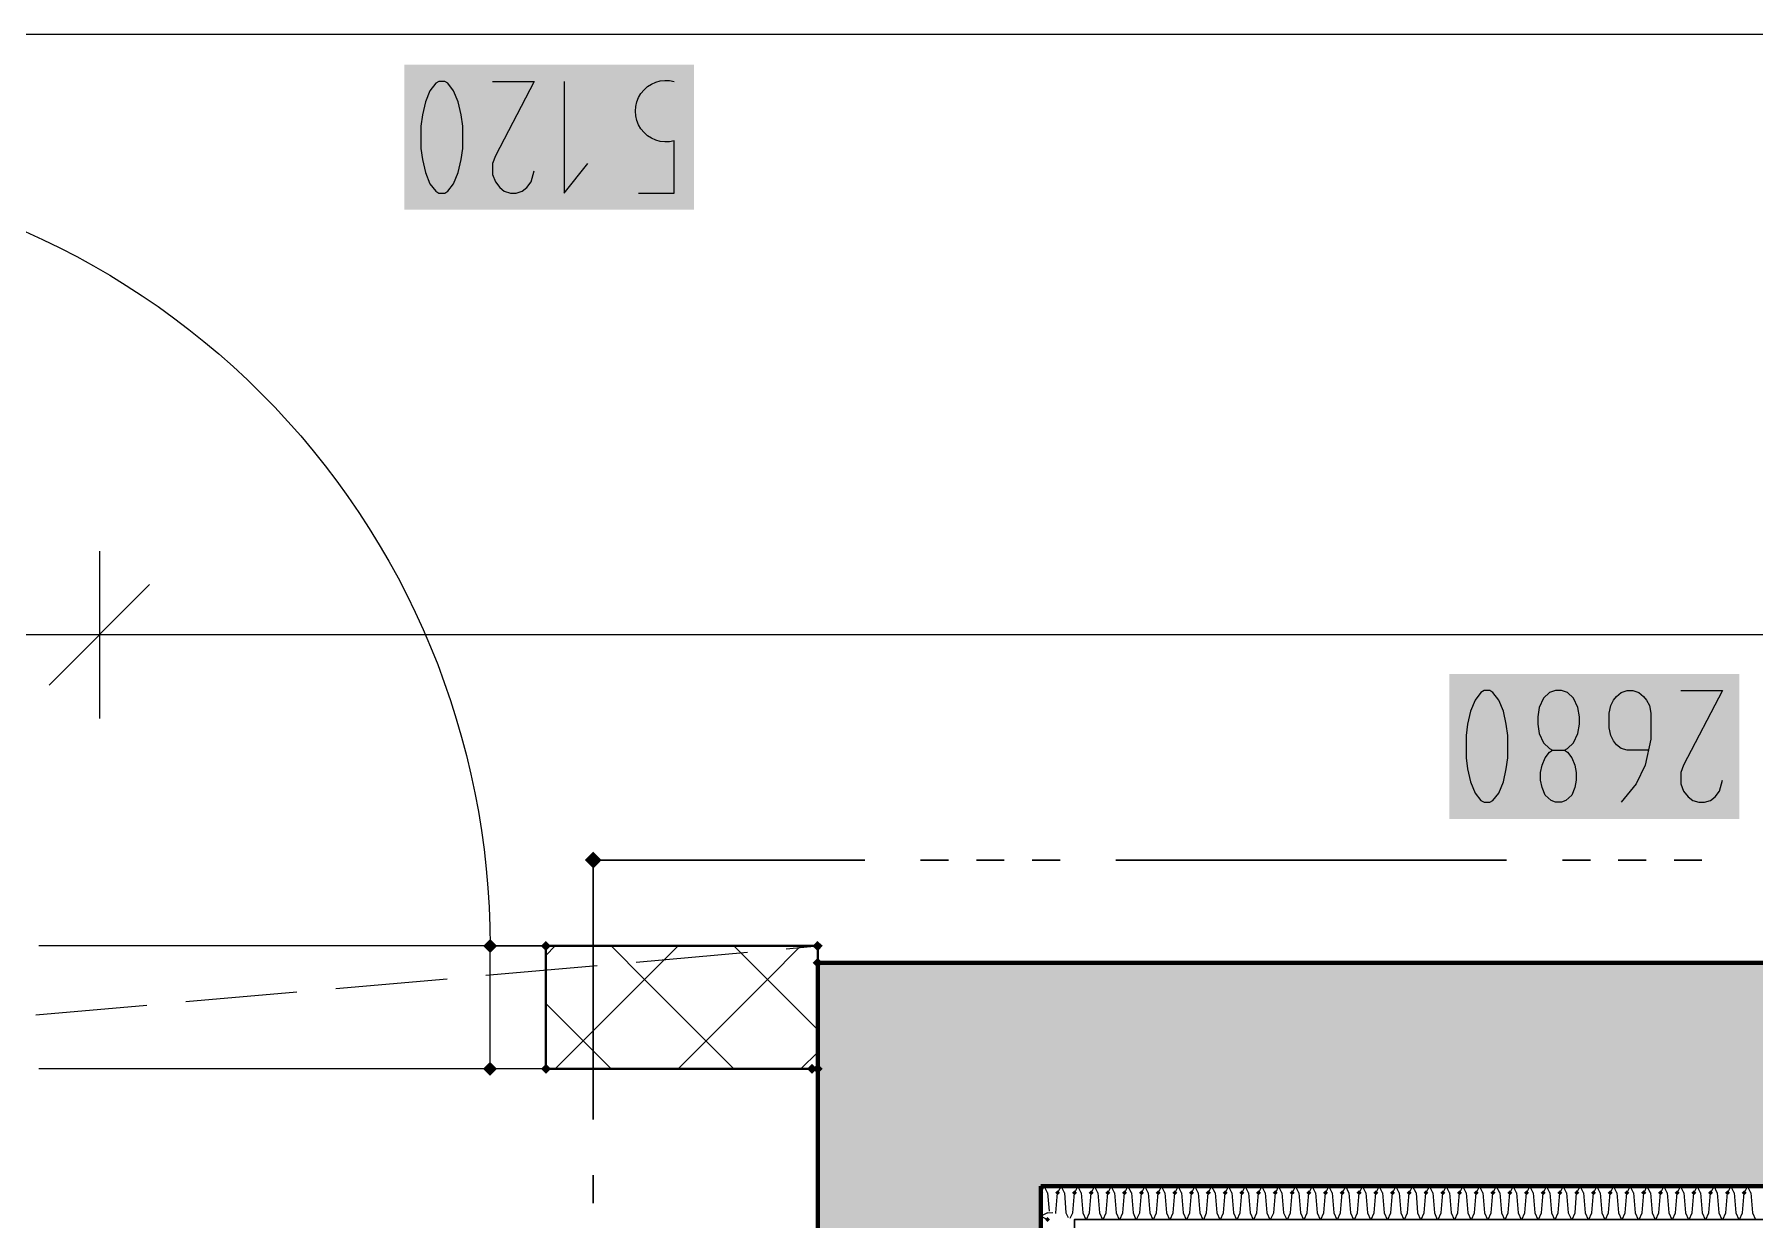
# Model space of a CAD drawing. Header units: millimetres. Extents: x 0 to 594, y 0 to 420.
# Drawn here: x 101.4 to 116.98, y 218.82 to 229.55 of the extents above; entities that cross this region are included whole.
import ezdxf

# ---------------------------------------------------------------- set-up
doc = ezdxf.new("R2010")
doc.units = ezdxf.units.MM
doc.header["$LTSCALE"] = 8
for name, color, linetype in [('PDF_Dvere', 7, 'Continuous'), ('PDF_Koty delkove', 7, 'Continuous'), ('PDF_Pozarni useky', 7, 'Continuous'), ('PDF_Preklady', 7, 'Continuous'), ('PDF_Pricky zdene', 7, 'Continuous'), ('PDF_Steny obvodove nosne', 7, 'Continuous'), ('PDF_Steny sendvic', 7, 'Continuous')]:
    doc.layers.add(name, color=color, linetype=linetype)

msp = doc.modelspace()

# ---------------------------------------------------------------- linework, layer by layer
at = {"layer": 'PDF_Dvere', "lineweight": 25}
msp.add_lwpolyline([(98.455, 221.301), (98.455, 228.377, -0.414214), (105.531, 221.301), (105.083, 221.301)], format="xyb", dxfattribs=at)
for points in [[(101.696, 221.301), (101.645, 221.301)], [(102.96, 221.301), (101.949, 221.301)], [(103.263, 221.301), (103.212, 221.301)], [(104.527, 221.301), (103.516, 221.301)], [(104.83, 221.301), (104.779, 221.301)], [(101.696, 220.189), (101.645, 220.189)], [(102.96, 220.189), (101.949, 220.189)], [(103.263, 220.189), (103.212, 220.189)], [(104.527, 220.189), (103.516, 220.189)], [(104.83, 220.189), (104.779, 220.189)], [(105.531, 220.189), (105.083, 220.189)]]:
    msp.add_lwpolyline(points, dxfattribs=at)
msp.add_lwpolyline([(106.037, 220.189), (105.531, 220.189), (105.531, 221.301), (106.037, 221.301)], close=True, dxfattribs=at)
at = {"layer": 'PDF_Dvere', "lineweight": 25, "transparency": 33554559}
for points in [[(105.595, 221.301), (105.531, 221.237), (105.531, 221.364), (105.468, 221.301)], [(105.595, 220.189), (105.531, 220.125), (105.531, 220.252), (105.468, 220.189)]]:
    msp.add_solid(points, dxfattribs=at)
at = {"layer": 'PDF_Koty delkove', "lineweight": 18}
for points in [[(154.734, 229.554), (152.98, 229.554), (151.514, 229.554), (131.8, 229.554), (129.797, 229.554), (129.071, 229.554), (77.309, 229.554), (73.569, 229.554)], [(104.904, 228.724), (104.904, 228.522), (104.918, 228.422), (104.945, 228.303), (104.986, 228.202), (105.039, 228.135), (105.067, 228.118), (105.12, 228.118), (105.148, 228.135), (105.201, 228.202), (105.242, 228.303), (105.269, 228.422), (105.283, 228.522), (105.283, 228.724), (105.269, 228.825), (105.242, 228.943), (105.201, 229.044), (105.148, 229.112), (105.12, 229.129), (105.067, 229.129), (105.039, 229.112), (104.986, 229.044), (104.945, 228.943), (104.918, 228.825)], [(105.553, 229.129), (105.931, 229.129), (105.579, 228.455), (105.553, 228.387), (105.553, 228.286), (105.579, 228.22), (105.62, 228.169), (105.66, 228.135), (105.715, 228.118), (105.768, 228.118), (105.822, 228.135), (105.863, 228.169), (105.903, 228.22), (105.931, 228.32)], [(106.201, 229.129), (106.201, 228.118), (106.416, 228.387)], [(104.918, 228.825), (104.904, 228.724)], [(101.993, 224.876), (101.993, 224.118), (101.993, 223.36)], [(102.448, 224.573), (101.538, 223.663)], [(129.071, 224.118), (116.922, 224.118), (101.993, 224.118), (82.87, 224.118), (77.309, 224.118)], [(114.749, 223.005), (114.749, 223.207), (114.735, 223.308), (114.708, 223.427), (114.667, 223.528), (114.614, 223.596), (114.586, 223.613), (114.533, 223.613), (114.505, 223.596), (114.452, 223.528), (114.411, 223.427), (114.384, 223.308), (114.371, 223.207)], [(115.019, 223.308), (115.032, 223.225), (115.072, 223.141), (115.126, 223.09), (115.153, 223.073), (115.262, 223.073), (115.288, 223.09), (115.343, 223.141), (115.383, 223.225), (115.397, 223.308), (115.397, 223.376), (115.383, 223.46), (115.343, 223.545), (115.288, 223.596), (115.234, 223.613), (115.181, 223.613), (115.126, 223.596), (115.072, 223.545), (115.032, 223.46), (115.019, 223.376)], [(116.017, 223.073), (115.829, 223.073), (115.774, 223.09), (115.734, 223.123), (115.707, 223.158), (115.68, 223.207), (115.667, 223.275), (115.667, 223.41), (115.68, 223.477), (115.707, 223.528), (115.734, 223.561), (115.774, 223.596), (115.829, 223.613), (115.882, 223.613), (115.936, 223.596), (115.977, 223.561), (116.004, 223.528), (116.031, 223.477), (116.045, 223.41), (116.045, 223.174), (115.991, 222.938), (115.91, 222.77), (115.774, 222.602)], [(116.315, 223.613), (116.693, 223.613), (116.341, 222.938), (116.315, 222.871), (116.315, 222.77), (116.341, 222.703), (116.382, 222.652), (116.423, 222.618), (116.477, 222.602), (116.53, 222.602), (116.584, 222.618), (116.625, 222.652), (116.666, 222.703), (116.693, 222.803)], [(115.019, 223.376), (115.019, 223.308)], [(114.371, 223.207), (114.371, 223.005), (114.384, 222.905), (114.411, 222.787), (114.452, 222.686), (114.505, 222.618), (114.533, 222.602), (114.586, 222.602), (114.614, 222.618), (114.667, 222.686), (114.708, 222.787), (114.735, 222.905), (114.749, 223.005)], [(115.262, 223.073), (115.288, 223.056), (115.329, 223.005), (115.356, 222.938), (115.369, 222.871), (115.369, 222.803), (115.356, 222.736), (115.329, 222.668), (115.275, 222.618), (115.234, 222.602), (115.181, 222.602), (115.14, 222.618), (115.086, 222.668), (115.059, 222.736), (115.045, 222.803), (115.045, 222.871), (115.059, 222.938), (115.086, 223.005), (115.126, 223.056), (115.153, 223.073)]]:
    msp.add_lwpolyline(points, dxfattribs=at)
msp.add_lwpolyline([(106.875, 228.118), (107.199, 228.118), (107.199, 228.59, -1.306892), (107.199, 229.129)], format="xyb", dxfattribs=at)
at = {"layer": 'PDF_Koty delkove', "color": 7, "lineweight": 18, "true_color": 0xffffff, "transparency": 33554559}
for points in [[(107.379, 229.281), (104.753, 229.281), (107.379, 227.967), (104.753, 227.967)], [(116.845, 223.764), (114.219, 223.764), (116.845, 222.45), (114.219, 222.45)]]:
    msp.add_solid(points, dxfattribs=at)
at = {"layer": 'PDF_Pozarni useky', "lineweight": 30}
for points in [[(106.466, 219.731), (106.466, 222.079)], [(108.924, 222.079), (106.466, 222.079)], [(109.682, 222.079), (109.43, 222.079)], [(110.188, 222.079), (109.935, 222.079)], [(110.693, 222.079), (110.441, 222.079)], [(114.737, 222.079), (111.199, 222.079)], [(115.496, 222.079), (115.243, 222.079)], [(116.001, 222.079), (115.748, 222.079)], [(116.506, 222.079), (116.254, 222.079)], [(106.466, 218.973), (106.466, 219.226)]]:
    msp.add_lwpolyline(points, dxfattribs=at)
at = {"layer": 'PDF_Pozarni useky', "lineweight": 30, "transparency": 33554559}
for points in [[(106.466, 222.003), (106.39, 222.079), (106.541, 222.079), (106.466, 222.155)], [(106.541, 222.079), (106.466, 222.003), (106.466, 222.155), (106.39, 222.079)]]:
    msp.add_solid(points, dxfattribs=at)
at = {"layer": 'PDF_Preklady', "lineweight": 18}
for points in [[(102.454, 221.301), (101.443, 221.301)], [(103.819, 221.301), (102.808, 221.301)], [(105.184, 221.301), (104.173, 221.301)], [(106.037, 221.301), (105.538, 221.301)], [(106.548, 221.301), (106.037, 221.301)], [(106.854, 221.156), (107.861, 221.245)], [(107.913, 221.301), (106.902, 221.301)], [(108.213, 221.276), (108.498, 221.301)], [(108.498, 221.301), (108.267, 221.301)], [(108.498, 221.149), (108.498, 221.301)], [(105.494, 221.036), (106.501, 221.125)], [(108.498, 220.439), (108.498, 221.149)], [(104.135, 220.917), (105.142, 221.005)], [(101.416, 220.677), (102.423, 220.766)], [(102.775, 220.797), (103.782, 220.886)], [(102.454, 220.189), (101.443, 220.189)], [(103.819, 220.189), (102.808, 220.189)], [(105.184, 220.189), (104.173, 220.189)], [(106.037, 220.189), (105.538, 220.189)], [(106.548, 220.189), (106.037, 220.189)], [(107.913, 220.189), (106.902, 220.189)], [(108.447, 220.189), (108.267, 220.189)], [(108.498, 220.189), (108.447, 220.189)]]:
    msp.add_lwpolyline(points, dxfattribs=at)
at = {"layer": 'PDF_Preklady', "lineweight": 18, "transparency": 33554559}
for points in [[(106.082, 221.301), (106.037, 221.255), (106.037, 221.346), (105.991, 221.301)], [(106.082, 221.301), (106.037, 221.255), (106.037, 221.346), (105.991, 221.301)], [(108.452, 221.297), (108.494, 221.346), (108.502, 221.255), (108.543, 221.305)], [(108.498, 221.255), (108.452, 221.301), (108.543, 221.301), (108.498, 221.346)], [(108.543, 221.301), (108.498, 221.255), (108.498, 221.346), (108.452, 221.301)], [(108.498, 221.104), (108.452, 221.149), (108.543, 221.149), (108.498, 221.195)], [(108.498, 221.104), (108.452, 221.149), (108.543, 221.149), (108.498, 221.195)], [(106.082, 220.189), (106.037, 220.143), (106.037, 220.234), (105.991, 220.189)], [(106.082, 220.189), (106.037, 220.143), (106.037, 220.234), (105.991, 220.189)], [(108.493, 220.189), (108.447, 220.143), (108.447, 220.234), (108.402, 220.189)], [(108.493, 220.189), (108.447, 220.143), (108.447, 220.234), (108.402, 220.189)], [(108.543, 220.189), (108.498, 220.143), (108.498, 220.234), (108.452, 220.189)], [(108.498, 220.143), (108.452, 220.189), (108.543, 220.189), (108.498, 220.234)]]:
    msp.add_solid(points, dxfattribs=at)
at = {"layer": 'PDF_Pricky zdene', "lineweight": 9}
for points in [[(106.122, 221.301), (106.037, 221.216)], [(107.234, 221.301), (106.931, 220.997), (106.122, 220.189)], [(107.74, 220.189), (106.931, 220.997), (106.627, 221.301)], [(108.346, 221.301), (108.043, 220.997), (107.234, 220.189)], [(108.498, 220.542), (108.043, 220.997), (107.74, 221.301)], [(106.627, 220.189), (106.037, 220.779)], [(108.498, 220.34), (108.346, 220.189)]]:
    msp.add_lwpolyline(points, dxfattribs=at)
at = {"layer": 'PDF_Pricky zdene', "lineweight": 40}
for points in [[(106.037, 220.189), (106.037, 221.301)], [(106.037, 220.189), (108.447, 220.189), (108.498, 220.189), (108.498, 221.149), (108.498, 221.301), (106.037, 221.301)]]:
    msp.add_lwpolyline(points, dxfattribs=at)
at = {"layer": 'PDF_Steny obvodove nosne', "lineweight": 70}
for points in [[(110.52, 219.127), (134.783, 219.127), (134.783, 221.149), (131.8, 221.149), (129.071, 221.149), (108.498, 221.149), (108.498, 220.189), (108.498, 219.127), (108.498, 208.714), (108.498, 207.248), (108.498, 198.2)], [(110.52, 198.2), (110.52, 198.402), (110.52, 218.925), (110.52, 219.127)]]:
    msp.add_lwpolyline(points, dxfattribs=at)
at = {"layer": 'PDF_Steny obvodove nosne', "color": 9, "lineweight": 9, "true_color": 0xc0c0c0, "transparency": 33554559}
for points in [[(134.783, 221.149), (108.498, 221.149), (134.783, 219.127), (108.498, 219.127)], [(108.498, 219.127), (108.498, 198.2), (110.52, 219.127), (110.52, 198.2)]]:
    msp.add_solid(points, dxfattribs=at)
at = {"layer": 'PDF_Steny sendvic', "lineweight": 9}
for points in [[(110.55, 219.127), (110.52, 219.066)], [(110.58, 219.066), (110.55, 219.127)], [(110.58, 219.066), (110.594, 218.9)], [(110.656, 218.884), (110.671, 219.066)], [(110.702, 219.127), (110.671, 219.066)], [(110.732, 219.066), (110.702, 219.127)], [(110.732, 219.066), (110.747, 218.884)], [(110.786, 218.836), (110.808, 218.884), (110.823, 219.066)], [(110.853, 219.127), (110.823, 219.066)], [(110.884, 219.066), (110.853, 219.127)], [(110.884, 219.066), (110.899, 218.884)], [(110.96, 218.884), (110.975, 219.066)], [(111.005, 219.127), (110.975, 219.066)], [(111.035, 219.066), (111.005, 219.127)], [(111.035, 219.066), (111.05, 218.884)], [(111.111, 218.884), (111.126, 219.066)], [(111.157, 219.127), (111.126, 219.066)], [(111.187, 219.066), (111.157, 219.127)], [(111.187, 219.066), (111.202, 218.884)], [(111.236, 218.824), (111.263, 218.884), (111.278, 219.066)], [(111.308, 219.127), (111.278, 219.066)], [(111.339, 219.066), (111.308, 219.127)], [(111.339, 219.066), (111.354, 218.884)], [(111.415, 218.884), (111.43, 219.066)], [(111.46, 219.127), (111.43, 219.066)], [(111.49, 219.066), (111.46, 219.127)], [(111.49, 219.066), (111.505, 218.884)], [(111.566, 218.884), (111.581, 219.066)], [(111.612, 219.127), (111.581, 219.066)], [(111.642, 219.066), (111.612, 219.127)], [(111.642, 219.066), (111.657, 218.884)], [(111.718, 218.884), (111.733, 219.066)], [(111.763, 219.127), (111.733, 219.066)], [(111.793, 219.066), (111.763, 219.127)], [(111.793, 219.066), (111.808, 218.884)], [(111.869, 218.884), (111.884, 219.066)], [(111.915, 219.127), (111.884, 219.066)], [(111.945, 219.066), (111.915, 219.127)], [(111.945, 219.066), (111.96, 218.884)], [(112.021, 218.884), (112.036, 219.066)], [(112.066, 219.127), (112.036, 219.066)], [(112.097, 219.066), (112.066, 219.127)], [(112.097, 219.066), (112.112, 218.884)], [(112.173, 218.884), (112.188, 219.066)], [(112.218, 219.127), (112.188, 219.066)], [(112.248, 219.066), (112.218, 219.127)], [(112.248, 219.066), (112.263, 218.884)], [(112.324, 218.884), (112.339, 219.066)], [(112.37, 219.127), (112.339, 219.066)], [(112.4, 219.066), (112.37, 219.127)], [(112.4, 219.066), (112.415, 218.884)], [(112.476, 218.884), (112.491, 219.066)], [(112.521, 219.127), (112.491, 219.066)], [(112.552, 219.066), (112.521, 219.127)], [(112.552, 219.066), (112.567, 218.884)], [(112.628, 218.884), (112.643, 219.066)], [(112.673, 219.127), (112.643, 219.066)], [(112.703, 219.066), (112.673, 219.127)], [(112.703, 219.066), (112.718, 218.884)], [(112.779, 218.884), (112.794, 219.066)], [(112.825, 219.127), (112.794, 219.066)], [(112.855, 219.066), (112.825, 219.127)], [(112.855, 219.066), (112.87, 218.884)], [(112.931, 218.884), (112.946, 219.066)], [(112.976, 219.127), (112.946, 219.066)], [(113.007, 219.066), (112.976, 219.127)], [(113.007, 219.066), (113.022, 218.884)], [(113.055, 218.824), (113.083, 218.884), (113.098, 219.066)], [(113.128, 219.127), (113.098, 219.066)], [(113.158, 219.066), (113.128, 219.127)], [(113.158, 219.066), (113.173, 218.884)], [(113.234, 218.884), (113.249, 219.066)], [(113.28, 219.127), (113.249, 219.066)], [(113.31, 219.066), (113.28, 219.127)], [(113.31, 219.066), (113.325, 218.884)], [(113.386, 218.884), (113.401, 219.066)], [(113.431, 219.127), (113.401, 219.066)], [(113.462, 219.066), (113.431, 219.127)], [(113.462, 219.066), (113.477, 218.884)], [(113.538, 218.884), (113.553, 219.066)], [(113.583, 219.127), (113.553, 219.066)], [(113.613, 219.066), (113.583, 219.127)], [(113.613, 219.066), (113.628, 218.884)], [(113.689, 218.884), (113.704, 219.066)], [(113.735, 219.127), (113.704, 219.066)], [(113.765, 219.066), (113.735, 219.127)], [(113.765, 219.066), (113.78, 218.884)], [(113.841, 218.884), (113.856, 219.066)], [(113.886, 219.127), (113.856, 219.066)], [(113.917, 219.066), (113.886, 219.127)], [(113.917, 219.066), (113.932, 218.884)], [(113.992, 218.884), (114.007, 219.066)], [(114.038, 219.127), (114.007, 219.066)], [(114.068, 219.066), (114.038, 219.127)], [(114.068, 219.066), (114.083, 218.884)], [(114.144, 218.884), (114.159, 219.066)], [(114.189, 219.127), (114.159, 219.066)], [(114.22, 219.066), (114.189, 219.127)], [(114.22, 219.066), (114.235, 218.884)], [(114.296, 218.884), (114.311, 219.066)], [(114.341, 219.127), (114.311, 219.066)], [(114.371, 219.066), (114.341, 219.127)], [(114.371, 219.066), (114.386, 218.884)], [(114.447, 218.884), (114.462, 219.066)], [(114.493, 219.127), (114.462, 219.066)], [(114.523, 219.066), (114.493, 219.127)], [(114.523, 219.066), (114.538, 218.884)], [(114.599, 218.884), (114.614, 219.066)], [(114.644, 219.127), (114.614, 219.066)], [(114.675, 219.066), (114.644, 219.127)], [(114.675, 219.066), (114.69, 218.884)], [(114.751, 218.884), (114.766, 219.066)], [(114.796, 219.127), (114.766, 219.066)], [(114.826, 219.066), (114.796, 219.127)], [(114.826, 219.066), (114.841, 218.884)], [(114.902, 218.884), (114.917, 219.066)], [(114.948, 219.127), (114.917, 219.066)], [(114.978, 219.066), (114.948, 219.127)], [(114.978, 219.066), (114.993, 218.884)], [(115.054, 218.884), (115.069, 219.066)], [(115.099, 219.127), (115.069, 219.066)], [(115.13, 219.066), (115.099, 219.127)], [(115.13, 219.066), (115.145, 218.884)], [(115.206, 218.884), (115.221, 219.066)], [(115.251, 219.127), (115.221, 219.066)], [(115.281, 219.066), (115.251, 219.127)], [(115.281, 219.066), (115.296, 218.884)], [(115.357, 218.884), (115.372, 219.066)], [(115.403, 219.127), (115.372, 219.066)], [(115.433, 219.066), (115.403, 219.127)], [(115.433, 219.066), (115.448, 218.884)], [(115.509, 218.884), (115.524, 219.066)], [(115.554, 219.127), (115.524, 219.066)], [(115.585, 219.066), (115.554, 219.127)], [(115.585, 219.066), (115.6, 218.884)], [(115.661, 218.884), (115.676, 219.066)], [(115.706, 219.127), (115.676, 219.066)], [(115.736, 219.066), (115.706, 219.127)], [(115.736, 219.066), (115.751, 218.884)], [(115.812, 218.884), (115.827, 219.066)], [(115.858, 219.127), (115.827, 219.066)], [(115.888, 219.066), (115.858, 219.127)], [(115.888, 219.066), (115.903, 218.884)], [(115.964, 218.884), (115.979, 219.066)], [(116.009, 219.127), (115.979, 219.066)], [(116.04, 219.066), (116.009, 219.127)], [(116.04, 219.066), (116.055, 218.884)], [(116.116, 218.884), (116.131, 219.066)], [(116.161, 219.127), (116.131, 219.066)], [(116.191, 219.066), (116.161, 219.127)], [(116.191, 219.066), (116.206, 218.884)], [(116.267, 218.884), (116.282, 219.066)], [(116.312, 219.127), (116.282, 219.066)], [(116.343, 219.066), (116.312, 219.127)], [(116.343, 219.066), (116.358, 218.884)], [(116.419, 218.884), (116.434, 219.066)], [(116.464, 219.127), (116.434, 219.066)], [(116.494, 219.066), (116.464, 219.127)], [(116.494, 219.066), (116.509, 218.884), (116.537, 218.824)], [(116.57, 218.884), (116.585, 219.066)], [(116.616, 219.127), (116.585, 219.066)], [(116.646, 219.066), (116.616, 219.127)], [(116.646, 219.066), (116.661, 218.884)], [(116.722, 218.884), (116.737, 219.066)], [(116.767, 219.127), (116.737, 219.066)], [(116.798, 219.066), (116.767, 219.127)], [(116.798, 219.066), (116.813, 218.884)], [(116.874, 218.884), (116.889, 219.066)], [(116.919, 219.127), (116.889, 219.066)], [(116.949, 219.066), (116.919, 219.127)], [(116.949, 219.066), (116.964, 218.884), (116.992, 218.824)], [(110.58, 218.884), (110.52, 218.854)], [(110.52, 218.854), (110.58, 218.824)], [(110.58, 218.884), (110.629, 218.888)], [(110.654, 218.88), (110.656, 218.884)], [(110.656, 218.884), (110.656, 218.884)], [(110.747, 218.884), (110.766, 218.843)], [(110.808, 218.884), (110.808, 218.884)], [(110.899, 218.884), (110.926, 218.824)], [(110.932, 218.824), (110.96, 218.884)], [(110.96, 218.884), (110.96, 218.884)], [(111.05, 218.884), (111.078, 218.824)], [(111.084, 218.824), (111.111, 218.884)], [(111.111, 218.884), (111.111, 218.884)], [(111.202, 218.884), (111.229, 218.824)], [(111.263, 218.884), (111.263, 218.884)], [(111.354, 218.884), (111.381, 218.824)], [(111.387, 218.824), (111.415, 218.884)], [(111.415, 218.884), (111.415, 218.884)], [(111.505, 218.884), (111.532, 218.824)], [(111.539, 218.824), (111.566, 218.884)], [(111.566, 218.884), (111.566, 218.884)], [(111.657, 218.884), (111.684, 218.824)], [(111.69, 218.824), (111.718, 218.884)], [(111.718, 218.884), (111.718, 218.884)], [(111.808, 218.884), (111.836, 218.824)], [(111.842, 218.824), (111.869, 218.884)], [(111.869, 218.884), (111.869, 218.884)], [(111.96, 218.884), (111.987, 218.824)], [(111.994, 218.824), (112.021, 218.884)], [(112.021, 218.884), (112.021, 218.884)], [(112.112, 218.884), (112.139, 218.824)], [(112.145, 218.824), (112.173, 218.884)], [(112.173, 218.884), (112.173, 218.884)], [(112.263, 218.884), (112.291, 218.824)], [(112.297, 218.824), (112.324, 218.884)], [(112.324, 218.884), (112.324, 218.884)], [(112.415, 218.884), (112.442, 218.824)], [(112.449, 218.824), (112.476, 218.884)], [(112.476, 218.884), (112.476, 218.884)], [(112.567, 218.884), (112.594, 218.824)], [(112.6, 218.824), (112.628, 218.884)], [(112.628, 218.884), (112.628, 218.884)], [(112.718, 218.884), (112.746, 218.824)], [(112.752, 218.824), (112.779, 218.884)], [(112.779, 218.884), (112.779, 218.884)], [(112.87, 218.884), (112.897, 218.824)], [(112.904, 218.824), (112.931, 218.884)], [(112.931, 218.884), (112.931, 218.884)], [(113.022, 218.884), (113.049, 218.824)], [(113.083, 218.884), (113.083, 218.884)], [(113.173, 218.884), (113.201, 218.824)], [(113.207, 218.824), (113.234, 218.884)], [(113.234, 218.884), (113.234, 218.884)], [(113.234, 218.884), (113.234, 218.884)], [(113.325, 218.884), (113.352, 218.824)], [(113.359, 218.824), (113.386, 218.884)], [(113.386, 218.884), (113.386, 218.884)], [(113.477, 218.884), (113.504, 218.824)], [(113.51, 218.824), (113.538, 218.884)], [(113.538, 218.884), (113.538, 218.884)], [(113.628, 218.884), (113.656, 218.824)], [(113.662, 218.824), (113.689, 218.884)], [(113.689, 218.884), (113.689, 218.884)], [(113.78, 218.884), (113.807, 218.824)], [(113.814, 218.824), (113.841, 218.884)], [(113.841, 218.884), (113.841, 218.884)], [(113.932, 218.884), (113.959, 218.824)], [(113.965, 218.824), (113.992, 218.884)], [(113.992, 218.884), (113.992, 218.884)], [(114.083, 218.884), (114.11, 218.824)], [(114.117, 218.824), (114.144, 218.884)], [(114.144, 218.884), (114.144, 218.884)], [(114.235, 218.884), (114.262, 218.824)], [(114.268, 218.824), (114.296, 218.884)], [(114.296, 218.884), (114.296, 218.884)], [(114.386, 218.884), (114.414, 218.824)], [(114.42, 218.824), (114.447, 218.884)], [(114.447, 218.884), (114.447, 218.884)], [(114.538, 218.884), (114.565, 218.824)], [(114.572, 218.824), (114.599, 218.884)], [(114.599, 218.884), (114.599, 218.884)], [(114.69, 218.884), (114.717, 218.824)], [(114.723, 218.824), (114.751, 218.884)], [(114.751, 218.884), (114.751, 218.884)], [(114.841, 218.884), (114.869, 218.824)], [(114.875, 218.824), (114.902, 218.884)], [(114.902, 218.884), (114.902, 218.884)], [(114.993, 218.884), (115.02, 218.824)], [(115.027, 218.824), (115.054, 218.884)], [(115.054, 218.884), (115.054, 218.884)], [(115.145, 218.884), (115.172, 218.824)], [(115.178, 218.824), (115.206, 218.884)], [(115.206, 218.884), (115.206, 218.884)], [(115.296, 218.884), (115.324, 218.824)], [(115.33, 218.824), (115.357, 218.884)], [(115.357, 218.884), (115.357, 218.884)], [(115.448, 218.884), (115.475, 218.824)], [(115.482, 218.824), (115.509, 218.884)], [(115.509, 218.884), (115.509, 218.884)], [(115.6, 218.884), (115.627, 218.824)], [(115.633, 218.824), (115.661, 218.884)], [(115.661, 218.884), (115.661, 218.884)], [(115.751, 218.884), (115.779, 218.824)], [(115.785, 218.824), (115.812, 218.884)], [(115.812, 218.884), (115.812, 218.884)], [(115.903, 218.884), (115.93, 218.824)], [(115.937, 218.824), (115.964, 218.884)], [(115.964, 218.884), (115.964, 218.884)], [(116.055, 218.884), (116.082, 218.824)], [(116.088, 218.824), (116.116, 218.884)], [(116.116, 218.884), (116.116, 218.884)], [(116.206, 218.884), (116.233, 218.824)], [(116.24, 218.824), (116.267, 218.884)], [(116.267, 218.884), (116.267, 218.884)], [(116.358, 218.884), (116.385, 218.824)], [(116.392, 218.824), (116.419, 218.884)], [(116.419, 218.884), (116.419, 218.884)], [(116.543, 218.824), (116.57, 218.884)], [(116.57, 218.884), (116.57, 218.884)], [(116.661, 218.884), (116.688, 218.824)], [(116.695, 218.824), (116.722, 218.884)], [(116.722, 218.884), (116.722, 218.884)], [(116.813, 218.884), (116.84, 218.824)], [(116.846, 218.824), (116.874, 218.884)], [(116.874, 218.884), (116.874, 218.884)]]:
    msp.add_lwpolyline(points, dxfattribs=at)
at = {"layer": 'PDF_Steny sendvic', "lineweight": 30}
for points in [[(110.52, 198.402), (110.52, 198.2), (132.761, 198.2), (134.783, 198.2), (134.833, 198.2), (134.833, 198.503), (134.783, 198.503), (112.643, 198.503), (110.823, 198.503), (110.823, 218.824), (112.643, 218.824), (134.783, 218.824), (134.833, 218.824), (134.833, 219.127), (134.783, 219.127), (110.52, 219.127), (110.52, 218.925)], [(110.52, 218.925), (110.52, 198.402)]]:
    msp.add_lwpolyline(points, dxfattribs=at)
at = {"layer": 'PDF_Steny sendvic', "lineweight": 9, "transparency": 33554559}
for points in [[(110.52, 219.089), (110.542, 219.066), (110.52, 219.044)], [(110.671, 219.044), (110.649, 219.066), (110.694, 219.066), (110.671, 219.089)], [(110.823, 219.044), (110.8, 219.066), (110.846, 219.066), (110.823, 219.089)], [(110.975, 219.044), (110.952, 219.066), (110.997, 219.066), (110.975, 219.089)], [(111.126, 219.044), (111.103, 219.066), (111.149, 219.066), (111.126, 219.089)], [(111.278, 219.044), (111.255, 219.066), (111.301, 219.066), (111.278, 219.089)], [(111.43, 219.044), (111.407, 219.066), (111.452, 219.066), (111.43, 219.089)], [(111.581, 219.044), (111.558, 219.066), (111.604, 219.066), (111.581, 219.089)], [(111.733, 219.044), (111.71, 219.066), (111.756, 219.066), (111.733, 219.089)], [(111.884, 219.044), (111.862, 219.066), (111.907, 219.066), (111.884, 219.089)], [(112.036, 219.044), (112.013, 219.066), (112.059, 219.066), (112.036, 219.089)], [(112.188, 219.044), (112.165, 219.066), (112.21, 219.066), (112.188, 219.089)], [(112.339, 219.044), (112.317, 219.066), (112.362, 219.066), (112.339, 219.089)], [(112.491, 219.044), (112.468, 219.066), (112.514, 219.066), (112.491, 219.089)], [(112.643, 219.044), (112.62, 219.066), (112.665, 219.066), (112.643, 219.089)], [(112.794, 219.044), (112.772, 219.066), (112.817, 219.066), (112.794, 219.089)], [(112.946, 219.044), (112.923, 219.066), (112.969, 219.066), (112.946, 219.089)], [(113.098, 219.044), (113.075, 219.066), (113.12, 219.066), (113.098, 219.089)], [(113.249, 219.044), (113.227, 219.066), (113.272, 219.066), (113.249, 219.089)], [(113.401, 219.044), (113.378, 219.066), (113.424, 219.066), (113.401, 219.089)], [(113.553, 219.044), (113.53, 219.066), (113.575, 219.066), (113.553, 219.089)], [(113.704, 219.044), (113.681, 219.066), (113.727, 219.066), (113.704, 219.089)], [(113.856, 219.044), (113.833, 219.066), (113.879, 219.066), (113.856, 219.089)], [(114.007, 219.044), (113.985, 219.066), (114.03, 219.066), (114.007, 219.089)], [(114.159, 219.044), (114.136, 219.066), (114.182, 219.066), (114.159, 219.089)], [(114.311, 219.044), (114.288, 219.066), (114.334, 219.066), (114.311, 219.089)], [(114.462, 219.044), (114.44, 219.066), (114.485, 219.066), (114.462, 219.089)], [(114.614, 219.044), (114.591, 219.066), (114.637, 219.066), (114.614, 219.089)], [(114.766, 219.044), (114.743, 219.066), (114.788, 219.066), (114.766, 219.089)], [(114.917, 219.044), (114.895, 219.066), (114.94, 219.066), (114.917, 219.089)], [(115.069, 219.044), (115.046, 219.066), (115.092, 219.066), (115.069, 219.089)], [(115.221, 219.044), (115.198, 219.066), (115.243, 219.066), (115.221, 219.089)], [(115.372, 219.044), (115.35, 219.066), (115.395, 219.066), (115.372, 219.089)], [(115.524, 219.044), (115.501, 219.066), (115.547, 219.066), (115.524, 219.089)], [(115.676, 219.044), (115.653, 219.066), (115.698, 219.066), (115.676, 219.089)], [(115.827, 219.044), (115.805, 219.066), (115.85, 219.066), (115.827, 219.089)], [(115.979, 219.044), (115.956, 219.066), (116.002, 219.066), (115.979, 219.089)], [(116.131, 219.044), (116.108, 219.066), (116.153, 219.066), (116.131, 219.089)], [(116.282, 219.044), (116.259, 219.066), (116.305, 219.066), (116.282, 219.089)], [(116.434, 219.044), (116.411, 219.066), (116.457, 219.066), (116.434, 219.089)], [(116.585, 219.044), (116.563, 219.066), (116.608, 219.066), (116.585, 219.089)], [(116.737, 219.044), (116.714, 219.066), (116.76, 219.066), (116.737, 219.089)], [(116.889, 219.044), (116.866, 219.066), (116.911, 219.066), (116.889, 219.089)], [(110.58, 218.801), (110.558, 218.824), (110.603, 218.824), (110.58, 218.847)]]:
    msp.add_solid(points, dxfattribs=at)

doc.saveas('drawing.dxf')
